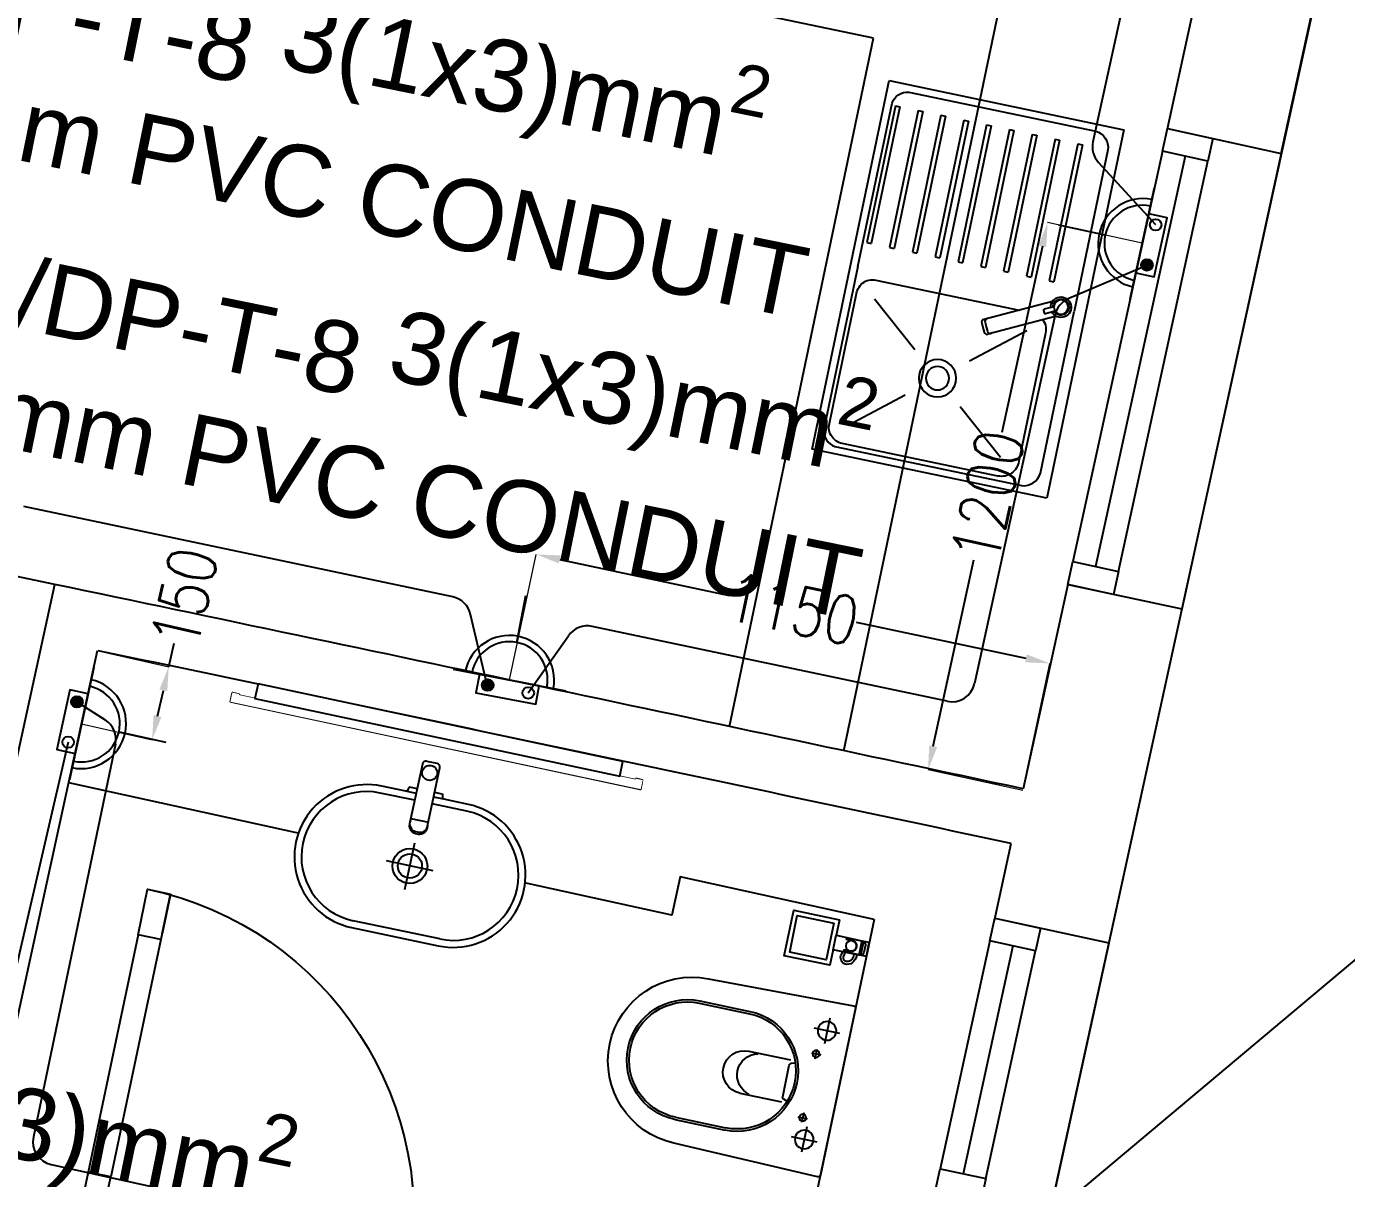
# Model space of a CAD drawing. Extents: x -678889171 to 586587, y -792238163 to 335485.
# Drawn here: x 66468 to 69300, y 28510 to 30981 of the extents above; entities that cross this region are included whole.
import ezdxf
from ezdxf import colors
from ezdxf.entities.mleader import LeaderData, LeaderLine
from ezdxf.math import Vec2, Vec3

# ---------------------------------------------------------------- set-up
doc = ezdxf.new("R2010")
doc.units = 0
doc.header["$MEASUREMENT"] = 0
doc.set_wipeout_variables(frame=1)
for name, pattern in [('XR-A-9TH-FLOOR$0$XR-A-CORE$0$$0$HIDDEN-Z', [3, 2, -1]), ('XR-Ducts$0$XR-A-CORE$0$$0$HIDDEN-Z', [3, 2, -1]), ('XR-Typ27 7th to11Th$0$XR-A-TYP-7-8-9-10$0$XR-A-TYP-2-3-4-6-7-8-9-10$0$HIDDEN', [0.375, 0.25, -0.125])]:
    doc.linetypes.add(name, pattern=pattern)
doc.layers.get('0').update_dxf_attribs({"color": 8})
doc.layers.get('Defpoints').update_dxf_attribs({"color": 252})
for name, color, linetype in [('1', 8, 'Continuous'), ('E-POW-BLOCK', 4, 'Continuous'), ('E-POW-WIR-NO', 4, 'Continuous'), ('E-TEXT', 3, 'Continuous'), ('loop line emped', 1, 'Continuous'), ('XR-A-9TH-FLOOR$0$A-WALL', 252, 'Continuous'), ('XR-A-ST Cat Walk$0$A-FLOR-STRS', 252, 'Continuous'), ('XR-Ducts$0$XR-A-CORE$0$$0$61-EGY-21-AR-1-GR-0A$0$A-FLOR-OPEN', 252, 'Continuous'), ('XR-Typ27 7th to11Th$0$XR-A-CORE$0$$0$61-EGY-21-AR-1-GR-0A$0$A-FLOR-OPEN', 252, 'Continuous'), ('XR-Typ27 7th to11Th$0$XR-A-TYP-7-8-9-10$0$A-EQPM', 252, 'Continuous'), ('XR-Typ27 7th to11Th$0$XR-A-TYP-7-8-9-10$0$A-FURN-SANT', 252, 'Continuous'), ('XR-Typ27 7th to11Th$0$XR-A-TYP-7-8-9-10$0$A-WALL', 252, 'Continuous'), ('XR-Typ27 7th to11Th$0$XR-A-TYP-7-8-9-10$0$I-WIPEOUT', 252, 'Continuous'), ('XR-Typ27 7th to11Th$0$XR-A-TYP-7-8-9-10$0$XR-A-TYP-2-3-4-6-7-8-9-10$0$A-DOOR', 252, 'Continuous'), ('XR-Typ27 7th to11Th$0$XR-A-TYP-7-8-9-10$0$XR-A-TYP-2-3-4-6-7-8-9-10$0$A-FLOR-OVHD', 252, 'XR-Typ27 7th to11Th$0$XR-A-TYP-7-8-9-10$0$XR-A-TYP-2-3-4-6-7-8-9-10$0$HIDDEN'), ('XR-Typ27 7th to11Th$0$XR-A-TYP-7-8-9-10$0$XR-A-TYP-2-4-6-7-8$0$A-GLAZ', 252, 'Continuous')]:
    doc.layers.add(name, color=color, linetype=linetype)
doc.layers.add('XR-A-9TH-FLOOR$0$XR-A-CORE$0$$0$A-DOOR-OVHD', color=252, linetype='XR-A-9TH-FLOOR$0$XR-A-CORE$0$$0$HIDDEN-Z', lineweight=9)
doc.layers.add('XR-Ducts$0$XR-A-CORE$0$$0$A-DOOR-OVHD', color=252, linetype='XR-Ducts$0$XR-A-CORE$0$$0$HIDDEN-Z', lineweight=9)
doc.styles.get("Standard").update_dxf_attribs({"font": 'arial.ttf'})
doc.styles.add('Work$0$E-M.MODUL', font='romans.shx', dxfattribs={"width": 0.8})
doc.dimstyles.new('Work$0$S-DIM', dxfattribs={"dimscale": 500, "dimtxt": 0.2065, "dimasz": 0.104, "dimexe": 0, "dimexo": 0, "dimgap": 0, "dimtad": 0, "dimdec": 0, "dimzin": 0, "dimdsep": 46, "dimtxsty": 'Work$0$E-M.MODUL', "dimcen": 0.25, "dimclrd": 5, "dimclre": 5, "dimclrt": 1, "dimadec": 0, "dimazin": 0, "dimtfac": 1, "dimtdec": 0, "dimtofl": 0, "dimtmove": 0, "dimatfit": 3, "dimfxl": 1, "dimtolj": 1, "dimtzin": 0, "dimlwe": 13, "dimarcsym": 0})

# ---------------------------------------------------------------- blocks, each defined once
blk = doc.blocks.new('SO1 WP')
at = {"layer": 'E-POW-BLOCK'}
h = blk.add_hatch(color=3, dxfattribs=at)
h.dxf.hatch_style = 1
edge = h.paths.add_edge_path()
edge.add_arc((-0.1064295025979398, -0.0481463273482458), 0.03025259035537483, 0, 360)
at = {"layer": 'E-POW-BLOCK', "color": 3}
for p, q in [((1.4210854715202e-14, 0.2000001000000591), (0, 0.4500002250000605)), ((-0.3000001499999954, 7.105427357601002e-14), (0.3000001499999954, 1.598721155460225e-14))]:
    blk.add_line(p, q, dxfattribs=at)
blk.add_lwpolyline([(0.1593095883453804, 4.352074256530614e-14), (-0.1593095883453804, 4.352074256530614e-14), (-0.1593095883453804, -0.09876317676643558), (0.1593095883453804, -0.09876317676643558)], close=True, dxfattribs=at)
for centre in [(-0.1064295025979398, -0.0481463273482458), (0.1096454942411166, -0.0481463273482458)]:
    blk.add_circle(centre, 0.03025259035537483, dxfattribs=at)
for centre, radius, start, end in [((0, -0.002806461197749854), 0.2353418572437975, 0.6832706906615592, 179.3167293093385), ((0, 1.598721155460225e-14), 0.2000001000000002, 0, 180)]:
    blk.add_arc(centre, radius, start, end, dxfattribs=at)
blk = doc.blocks.new('*D3211')
at = {"layer": '1', "color": 5, "lineweight": 13, "transparency": 16777216}
for p, q in [((67503.95368756508, 29579.59174012925), (67561.07969752092, 29848.90864932568)), ((68606.12862080938, 29345.80450264218), (68663.25463076522, 29615.12141183861))]:
    blk.add_line(p, q, dxfattribs=at)
at = {"layer": '1', "color": 5, "lineweight": -2, "transparency": 16777216}
for p, q in [((67611.94794177603, 29838.11875931683), (67975.57288517857, 29760.98865189437)), ((68612.38638651012, 29625.91130184747), (68248.76144310758, 29703.04140926992))]:
    blk.add_line(p, q, dxfattribs=at)
at = {"layer": '1', "color": 5, "transparency": 16777216}
for points in [[(67613.74625677751, 29846.59680002601), (67610.14962677455, 29829.64071860765), (67561.07969752092, 29848.90864932568)], [(68614.18470151159, 29634.38934255665), (68610.58807150864, 29617.43326113829), (68663.25463076522, 29615.12141183861)]]:
    blk.add_solid(points, dxfattribs=at)
at = {"layer": 'Defpoints', "color": 0, "transparency": 16777216}
for p in [(68663.25463076522, 29615.12141183861), (67503.95368756508, 29579.59174012925, 5.343568730559879e-06), (68606.12862080938, 29345.80450264218)]:
    blk.add_point(p, dxfattribs=at)
at = {"layer": '1', "color": 1, "transparency": 16777216, "insert": (68112.16716414307, 29732.01503058215), "char_height": 103.25, "attachment_point": 5, "rotation": 348.02423793092953, "style": 'Work$0$E-M.MODUL'}
blk.add_mtext('\\A1;1150', dxfattribs=at)
blk = doc.blocks.new('160')
at = {"layer": 'E-POW-BLOCK'}
h = blk.add_hatch(color=1, dxfattribs=at)
h.dxf.hatch_style = 1
edge = h.paths.add_edge_path()
edge.add_arc((78016.12619020321, 43941.8623778977), 12.40959850020896, 0, 360)
at = {"layer": 'E-POW-BLOCK', "color": 1}
for p, q in [((77996.37658910743, 43862.45978831869, 1.338264768536465e-07), (77996.37658910545, 44108.57963245566, 1.344306687904589e-07)), ((77914.33664106077, 43985.51971038651, 1.440456293763361e-07), (77811.7867060037, 43985.51971038567, 1.564419500691893e-07))]:
    blk.add_line(p, q, dxfattribs=at)
at = {"layer": 'E-POW-BLOCK', "color": 1, "elevation": 1.293917977576307e-07}
blk.add_lwpolyline([(77996.3765891059, 44050.86842946797), (77996.37658910696, 43920.17099130638), (78036.8891983044, 43920.17099130671), (78036.88919830332, 44050.8684294683)], close=True, dxfattribs=at)
at = {"layer": 'E-POW-BLOCK', "color": 1}
for centre in [(78016.12619020249, 44030.49624115398, 1.318516362437654e-07), (78016.12619020321, 43941.8623778977, 1.316340517344951e-07)]:
    blk.add_circle(centre, 12.40959850020896, dxfattribs=at)
for centre, radius, start, end in [((77997.52779818512, 43985.51971038718, 1.339894137195527e-07), 96.53712043769333, 90.68327069112401, 269.3167293097928), ((77996.37658910645, 43985.51971038718, 1.341285728220513e-07), 82.03994804566189, 90.0000000004675, 270.0000000004654)]:
    blk.add_arc(centre, radius, start, end, dxfattribs=at)
blk = doc.blocks.new('*D3212')
at = {"layer": '1', "color": 5, "lineweight": 13, "transparency": 16777216}
for p, q in [((68861.77915556023, 30516.21900916941), (68658.46892057583, 30560.6275498941)), ((68605.37924602527, 29342.37440615278), (68402.06901104088, 29386.78294687747))]:
    blk.add_line(p, q, dxfattribs=at)
at = {"layer": '1', "color": 5, "lineweight": -2, "transparency": 16777216}
for p, q in [((68647.3723202774, 30509.8253308302), (68560.06618289181, 30110.12223278238)), ((68413.16561133933, 29437.58516594137), (68500.47174872491, 29837.2882639892))]:
    blk.add_line(p, q, dxfattribs=at)
at = {"layer": '1', "color": 5, "transparency": 16777216}
for points in [[(68638.90528376674, 30511.67476421328), (68655.83935678804, 30507.97589744713), (68658.46892057583, 30560.6275498941)], [(68404.69857482867, 29439.43459932445), (68421.63264784997, 29435.7357325583), (68402.06901104088, 29386.78294687747)]]:
    blk.add_solid(points, dxfattribs=at)
at = {"layer": 'Defpoints', "color": 0, "transparency": 16777216}
for p in [(68861.77915556023, 30516.21900916941, 7.909435846927619e-06), (68402.06901104088, 29386.78294687747), (68605.37924602527, 29342.37440615278)]:
    blk.add_point(p, dxfattribs=at)
at = {"layer": '1', "color": 1, "transparency": 16777216, "insert": (68530.26896580835, 29973.70524838578), "char_height": 103.25, "attachment_point": 5, "rotation": 77.67854949310932, "style": 'Work$0$E-M.MODUL'}
blk.add_mtext('\\A1;1200', dxfattribs=at)
blk = doc.blocks.new('*D3213')
at = {"layer": '1', "color": 5, "lineweight": -2, "transparency": 16777216}
for p, q in [((66773.07850421866, 29607.96890286807), (66784.6013410297, 29658.6761432961)), ((66749.02900524218, 29502.13700168142), (66761.55566740764, 29557.26166244003))]:
    blk.add_line(p, q, dxfattribs=at)
at = {"layer": '1', "color": 5, "lineweight": 13, "transparency": 16777216}
for p, q in [((66621.84020066715, 29642.33666330406), (66773.07850421866, 29607.96890286807)), ((66586.26786487963, 29485.79752168938), (66737.50616843114, 29451.42976125338))]:
    blk.add_line(p, q, dxfattribs=at)
at = {"layer": '1', "color": 5, "transparency": 16777216}
for points in [[(66753.10446066964, 29559.18213524187), (66770.00687414565, 29555.34118963819), (66773.07850421866, 29607.96890286807)], [(66740.57779850416, 29504.05747448326), (66757.48021198018, 29500.21652887958), (66737.50616843114, 29451.42976125338)]]:
    blk.add_solid(points, dxfattribs=at)
at = {"layer": 'Defpoints', "color": 0, "transparency": 16777216}
for p in [(66621.84020066715, 29642.33666330406), (66773.07850421866, 29607.96890286807), (66586.26786487963, 29485.79752168938, -1.834261993694487e-09)]:
    blk.add_point(p, dxfattribs=at)
at = {"layer": '1', "color": 1, "transparency": 16777216, "insert": (66806.82712049405, 29756.48260896785), "char_height": 103.25, "attachment_point": 5, "rotation": 77.19738429254082, "style": 'Work$0$E-M.MODUL'}
blk.add_mtext('\\A1;150', dxfattribs=at)
blk = doc.blocks.new('XR-A-ST Cat Walk')
at = {"layer": 'XR-A-ST Cat Walk$0$A-FLOR-STRS'}
blk.add_lwpolyline([(77132.39804614538, 16732.53558346568), (76546.21859427213, 16860.57327401649), (76035.52246984353, 14522.51515796741), (72176.94005018528, 15366.90908106805), (72559.7745124324, 17118.03814081912), (74220.55366888801, 16754.95610998167), (74348.39001790775, 17341.17958997453), (72101.76502749416, 17832.3401159715), (71462.66421533354, 14909.01916488496), (76493.6143836671, 13808.06982973011), (77132.39804500947, 16732.53557826532)], dxfattribs=at)
blk = doc.blocks.new('XR-Ducts')
at = {"layer": 'XR-Ducts$0$XR-A-CORE$0$$0$61-EGY-21-AR-1-GR-0A$0$A-FLOR-OPEN'}
blk.add_line((74360.26328520816, 17338.58383846395), (71462, 14907), dxfattribs=at)
at = {"layer": 'XR-Ducts$0$XR-A-CORE$0$$0$A-DOOR-OVHD'}
blk.add_lwpolyline([(77132.39804500916, 16732.53557826555), (72101.24319256155, 17832.45420030737), (71462.19120926356, 14907.07087589325), (76493.61438366608, 13808.06982972947)], close=True, dxfattribs=at)
blk = doc.blocks.new('XR-Typ27 7th to11Th$0$XR-A-TYP-7-8-9-10$0$A$C68C46826')
at = {"layer": 'XR-Typ27 7th to11Th$0$XR-A-TYP-7-8-9-10$0$A-EQPM'}
for p, q in [((403.6062260043545, -43.05077230702591), (-403.6062260049657, -43.05077230701863)), ((-403.6062260049657, -43.05077230701863), (-403.6062260049657, -556.9492276958699)), ((403.6062260043545, -556.9492276958626), (403.6062260043545, -43.05077230702591)), ((-17.62384661317628, -102.3280688277882), (-85.6617161262111, -238.7566573597069)), ((-61.39377401054662, -118.0507723070186), (-338.6062260049657, -118.0507723070186)), ((11.94070688604552, -117.0464529241945), (-56.0971626269893, -253.4750414579612)), ((53.60622600435454, -133.0507723070186), (53.60622600435454, -123.0507723070259)), ((353.6062260043545, -123.0507723070186), (53.60622600435454, -123.0507723070259)), ((353.6062260043545, -133.0507723070186), (53.60622600435454, -133.0507723070186)), ((353.6062260043545, -133.0507723070186), (353.6062260043545, -123.0507723070186)), ((-378.7301025468187, -155.0217432394129), (-378.9156972247438, -496.63467813241)), ((-338.6062260049657, -158.0507723070186), (-249.7528531479911, -265.0733960676589)), ((-61.39377401054662, -158.0507723070186), (-150.2471468675212, -265.0733960676516)), ((-20.98322752893728, -497.2989603202295), (-20.98322752893728, -183.0650677527738)), ((353.6062260043545, -173.0507723070186), (53.60622600435454, -173.0507723070186)), ((53.60622600434726, -183.0507723070186), (53.60622600435454, -173.0507723070186)), ((353.6062260043545, -183.0507723070186), (53.60622600434726, -183.0507723070186)), ((353.6062260043545, -183.0507723070186), (353.6062260043545, -173.0507723070186)), ((353.6062260043545, -223.0507723070114), (53.60622600434726, -223.0507723070186)), ((53.60622600435454, -233.0507723070186), (53.60622600434726, -223.0507723070186)), ((353.6062260043545, -233.0507723070186), (353.6062260043545, -223.0507723070114)), ((353.6062260043545, -233.0507723070186), (53.60622600435454, -233.0507723070186)), ((353.6062260043545, -273.050772305156), (53.60622600434726, -273.050772305156)), ((53.60622600435454, -283.0507723070259), (53.60622600434726, -273.050772305156)), ((353.6062260043545, -283.0507723070186), (53.60622600435454, -283.0507723070259)), ((353.6062260043545, -283.0507723070186), (353.6062260043545, -273.050772305156)), ((353.6062260043545, -323.0507723070186), (53.60622600434726, -323.0507723070259)), ((53.60622600434726, -333.0507723070186), (53.60622600434726, -323.0507723070259)), ((353.6062260043545, -333.0507723070186), (53.60622600434726, -333.0507723070186)), ((353.6062260043545, -333.0507723070186), (353.6062260043545, -323.0507723070186)), ((-249.8747243660837, -385.0733960676516), (-338.6062260049657, -491.9492276958626)), ((-150.1252756494359, -385.0733960676444), (-61.3937740105539, -491.9492276958626)), ((353.6062260043545, -373.0507723070186), (53.60622600434726, -373.0507723070186)), ((53.60622600434726, -383.0507723070186), (53.60622600434726, -373.0507723070186)), ((353.6062260043545, -383.0507723070259), (53.60622600434726, -383.0507723070186)), ((353.6062260043545, -383.0507723070259), (353.6062260043545, -373.0507723070186)), ((353.6062260043545, -423.0507723070259), (53.60622600434726, -423.0507723070186)), ((53.60622600435454, -433.0507723070186), (53.60622600434726, -423.0507723070186)), ((353.6062260043545, -433.0507723070259), (353.6062260043545, -423.0507723070259)), ((353.6062260043545, -433.0507723070259), (53.60622600435454, -433.0507723070186)), ((353.6062260043473, -473.0507723070259), (53.60622600434726, -473.0507723070186)), ((53.60622600434726, -483.0507723070186), (53.60622600434726, -473.0507723070186)), ((353.6062260043473, -483.0507723070259), (353.6062260043473, -473.0507723070259)), ((353.6062260043473, -483.0507723070259), (53.60622600434726, -483.0507723070186)), ((-338.606226004973, -531.9492276958626), (-61.39377401054662, -531.9492276958699)), ((53.60622600434726, -533.0507723070186), (53.60622600434726, -523.050772305156)), ((353.6062260043545, -523.0507723051633), (53.60622600434726, -523.050772305156)), ((353.6062260043545, -533.0507723070259), (53.60622600434726, -533.0507723070186)), ((353.6062260043545, -533.0507723070259), (353.6062260043545, -523.0507723051633)), ((-403.6062260049657, -556.9492276958699), (403.6062260043545, -556.9492276958626))]:
    blk.add_line(p, q, dxfattribs=at)
for points in [[(-7.763446774333715e-09, -541.1678222767441), (-357.7574364769534, -541.1678222767514, -0.3388925444505206), (-388.3865355926828, -510.5387231498462), (-388.3865355926901, -101.2113087526886, -0.3670985129680105), (-354.4445937353448, -67.26936688977003), (-7.756170816719532e-09, -67.26936688978458)], [(-7.763446774333715e-09, -541.1678222767441), (357.7574364465327, -541.1678222767441, 0.3388925444505206), (388.3865355920643, -510.5387231498389), (388.3865355920643, -101.2113087527032, 0.3670985129680105), (354.4445937198325, -67.26936688977003), (-7.756170816719532e-09, -67.26936688978458)], [(0.9929328930229531, -112.0822295952239), (-8.449084632411541, -131.0482404544528, -0.4142135623730951), (-11.53307395459706, -132.0821697819556), (-15.65099260987336, -130.0321097891356, -0.4142135623730951), (-16.6849219280557, -126.9481204669573), (-7.218167133934912, -107.9324203073556)], [(-56.09716262699658, -253.4750414579685, -0.4142135623730951), (-64.67869811536366, -256.35206219885), (-73.73169674755627, -251.8451275318439), (-82.7846953797416, -247.3381928667077, -0.4142135623730951), (-85.66171612621838, -238.7566573597142)], [(-52.79924001576001, -246.8505636263289, -0.4142135623730951), (-61.38077551902825, -249.7275843672032), (-70.43377415122086, -245.2206497020597), (-79.48677279831463, -240.7137150350609, -0.4142135623730951), (-82.36379352988297, -232.1321795280674)]]:
    blk.add_lwpolyline(points, format="xyb", dxfattribs=at)
for centre, radius in [((3.560748479947506, -96.82703912962461), 15.33181375537158), ((-200.0000000077634, -324.9999999995707), 39.99999999999999), ((-200.0000000077634, -324.9999999995707), 24.99999999999999)]:
    blk.add_circle(centre, radius, dxfattribs=at)
for centre, radius, start, end in [((3.528512336000858, -96.86693589534116), 21.93730460849225, 255.4007657291044, 231.1923608457211), ((3.560748479947506, -96.82703912962461), 17.29358139875371, 258.6167438005344, 227.7640489267712), ((-341.6352550762967, -155.0217432394202), 37.09484746833024, 85.31622206332473, 179.9999999970818), ((-57.61087108434731, -154.2678694013084), 36.41412468300138, 43.24369041784531, 95.9629645611554), ((-343.2916764545516, -496.6346781324028), 35.62402078092809, 179.937743623049, 277.5577269137047), ((-56.04404137314123, -497.2989603202222), 35.06081385736629, 261.2232748808016, 0)]:
    blk.add_arc(centre, radius, start, end, dxfattribs=at)
blk = doc.blocks.new('*U1164')
for points in [[(-29.99999999994179, 1085.007775266126), (-31.99999999994179, 1085.007775266126), (-31.99999999994179, 1098.007775266126), (-49.99999999994179, 1098.007775266126), (-49.99999999994179, 1100.007775266126), (-29.99999999994179, 1100.007775266126)], [(-43.99999999994179, 202.0000000000002), (-49.99999999994179, 202.0000000000002), (-49.99999999994179, 1098.007775266126), (-43.99999999994179, 1098.007775266126)], [(-31.99999999994179, 202.0000000000002), (-31.99999999994226, 1098.007775266126), (-43.99999999994203, 1098.007775266126), (-43.99999999994156, 202.0000000000001)], [(-29.99999999994179, 215.0000000000002), (-31.99999999994179, 215.0000000000002), (-31.99999999994179, 202.0000000000002), (-49.99999999994179, 202.0000000000002), (-49.99999999994179, 200.0000000000002), (-29.99999999994179, 200.0000000000002)]]:
    blk.add_lwpolyline(points, close=True)
blk.add_wipeout([(5.81508174946066e-11, 250.00000000000003), (-31.999999999941792, 250.00000000000003), (-31.999999999941792, 215.0000000000002), (-29.99999999994185, 215.0000000000002), (-29.99999999994185, 200.0000000000002), (-49.99999999994179, 200.0000000000002), (-49.99999999994179, 1100.007775266126), (-29.99999999994185, 1100.007775266126), (-29.99999999994185, 1085.007775266126), (-31.999999999941792, 1085.007775266126), (-31.99999999994219, 1050.0077752661264), (5.81508174946066e-11, 1050.0077752661264)]).dxf.layer = 'XR-Typ27 7th to11Th$0$XR-A-TYP-7-8-9-10$0$I-WIPEOUT'
blk.add_lwpolyline([(5.820766091346741e-11, 250), (-31.99999999994225, 250), (-31.99999999994225, 1050.007775266127), (5.820766091346741e-11, 1050.007775266127)], close=True)
blk = doc.blocks.new('XR-Typ27 7th to11Th$0$XR-A-TYP-7-8-9-10$0$A$C1e9f3e9b')
at = {"layer": 'XR-Typ27 7th to11Th$0$XR-A-TYP-7-8-9-10$0$A-FURN-SANT'}
blk.add_circle((-2.182787284255028e-11, 7.275957614183426e-12), 16.15, dxfattribs=at)
blk.add_wipeout([(358.40149968437447, 96.71163727321323), (359.6922753782821, -93.2913893371188), (340.8991965120359, -178.1620259436092), (295.88074464021076, -223.97787988679465), (219.75862952148242, -250.97650723718832), (151.8216914632204, -246.0676671868193), (102.7106490647321, -216.61461677979918), (71.60699380355076, -181.43458665084216), (49.69496265104594, -94.58216503101545), (48.40418695713747, 95.4208615792977), (66.69588676869996, 174.45642714329722), (103.52916956578075, 216.99972037924942), (175.5586941578459, 249.72533149350272), (242.67711570791937, 248.08905012940556), (282.78446453775456, 229.27182353661362), (329.43995341881697, 184.27410926499613)]).dxf.layer = 'XR-Typ27 7th to11Th$0$XR-A-TYP-7-8-9-10$0$A-FURN-SANT'
for p, q in [((63.40405692780769, 95.4833184677118), (63.9690419404069, 19.57652352371224)), ((343.4016297137059, 96.64918038478936), (344.6924054076153, -93.35384622552374)), ((48.87561210300191, 41.98373925389751), (48.96917196973664, 19.51406663529633)), ((203.8359816920129, 51.82421598847577), (204.2604806434028, -50.12497224489198)), ((103.9495024207863, -18.8773394737218), (103.7886967520826, 19.74232574347843)), ((255.4815013082771, 1.063781195865886), (153.0736370510131, 0.6373723961005453)), ((49.12997763843305, -19.10559858190391), (49.22353750518232, -41.57527120420127)), ((64.12984760911058, -19.04314169348072), (64.69483262171707, -94.51970814260858))]:
    blk.add_line(p, q, dxfattribs=at)
for points in [[(39.13006432464317, -19.14723650750966), (39.19531928086508, -34.81910046381381, 0.3639702342662064), (41.68665486345708, -37.76317583936179), (46.73220192257577, -38.63119582865329, -0.363970234266188), (49.22353750516777, -41.57527120420127), (49.69496265103226, -94.58216503101721, 1), (359.6922753782637, -93.29138933710055), (358.4014996843616, 96.71163727321255, 1), (48.40418695712287, 95.42086157929589), (48.87561210298736, 41.98373925389751, -0.3639702342662106), (46.4088797315635, 39.01901933292538), (41.37073607113416, 38.10901258324884, 0.3639702342662116), (38.90400369972485, 35.14429266227671), (38.96925865593221, 19.47242870969058)], [(108.2844648499013, -18.85928943293402, 0.4653240451807398), (129.4666190125718, -2.520949706115061), (129.4411366021013, 3.59899724128627, 0.4653240451807394), (108.1236591811976, 19.76037578425894)]]:
    blk.add_lwpolyline(points, format="xyb", dxfattribs=at)
blk.add_lwpolyline([(-14.79446821993042, -19.3717690213598), (112.3644294793849, -18.84230115928949, 0.4653240451988988), (133.5465836357253, -2.503961432499636), (133.5211012252548, 3.615985514901695, 0.4653240451988988), (112.2036238106884, 19.77736405789619), (-14.95527388862683, 19.24789619584772, 0.4142135623730951), (-22.99658126458962, 11.13934357003745), (-22.90302084574068, -11.33046164540428, 0.4142135623730951)], format="xyb", close=True, dxfattribs=at)
for centre, radius in [((204.2775691796342, 0.8505767959868535), 37.49999999999999), ((204.0482311676969, 0.8496218717991724), 26)]:
    blk.add_circle(centre, radius, dxfattribs=at)
for centre, start, end in [((203.4028433207422, 96.06624942625058), 0.2385684298419727, 180.238568429842), ((204.6936190146444, -93.93677718405525), 180.238568429842, 0.2385684298419727)]:
    blk.add_arc(centre, 140, start, end, dxfattribs=at)
blk = doc.blocks.new('XR-Typ27 7th to11Th$0$XR-A-TYP-7-8-9-10$0$XREF_3BR$0$YHFH')
at = {"layer": 'XR-Typ27 7th to11Th$0$XR-A-TYP-7-8-9-10$0$A-FURN-SANT'}
for p, q in [((3812.904725766377, 8625.995324063944), (3812.904725766377, 8570.117917724754)), ((3784.966022596789, 8598.056620894342), (3840.843428935979, 8598.056620894342)), ((4093.318152924563, 8605.058062821503), (3983.318152924548, 8605.05806282151)), ((4093.31815292457, 8600.020741005108), (3983.31815292457, 8600.020741005115)), ((3825.904725766391, 8534.181573005997), (3825.904725766391, 8555.194427499511)), ((3836.161295764177, 8545.05662089435), (3815.686777925359, 8545.056620894342)), ((3873.755363586497, 8514.413557714804), (3865.712571836681, 8517.302568221763)), ((3968.296556060784, 8521.089024017667), (3877.065078694803, 8521.08902401766)), ((3877.065078694824, 8440.408196160868), (3877.06507869481, 8509.707929490549)), ((3825.904725766391, 8415.931668782687), (3825.904725766391, 8394.91881428918)), ((3873.75536358649, 8435.702567936605), (3865.712571836681, 8432.813557429654)), ((3968.296556060806, 8429.02710163375), (3877.06507869481, 8429.02710163375)), ((3812.904725766384, 8387.995324063944), (3812.904725766377, 8332.117917724754)), ((3836.161295764177, 8405.056620894342), (3815.686777925352, 8405.05662089435)), ((3784.966022596789, 8360.05662089435), (3840.843428935979, 8360.056620894342)), ((4093.318152924556, 8350.09538463789), (3983.318152924563, 8350.095384637883)), ((4093.318152924563, 8345.058062821496), (3983.318152924563, 8345.058062821496))]:
    blk.add_line(p, q, dxfattribs=at)
blk.add_lwpolyline([(3763.316938493001, 8292.557846203468, 0.4205564397225085), (3768.424772246857, 8287.55881490968), (4084.982381773843, 8295.065756483666, 0.9907966345221424), (4084.982381344103, 8655.050369171782), (3768.331118112867, 8662.558433476297, 0.4142021840473481), (3763.331118116643, 8657.558627717248)], format="xyb", close=True, dxfattribs=at)
for centre, radius in [((3812.904725766362, 8598.05662089435), 19.99999999999999), ((3825.904725766384, 8545.056620894342), 7.499999999999999), ((3825.904725766377, 8405.05662089435), 7.499999999999999), ((3812.904725766362, 8360.05662089435), 19.99999999999999)]:
    blk.add_circle(centre, radius, dxfattribs=at)
for centre, radius, start, end in [((3983.318152924563, 8475.058062821496), 129.9999999999999, 89.99999999958312, 269.9999999995831), ((3983.318152924563, 8475.058062821496), 124.9626781836075, 89.99999999958312, 269.9999999995831), ((4093.31815292457, 8475.058062821496), 129.9999999999999, 269.9999999995831, 89.99999999958312), ((4093.31815292457, 8475.058062821496), 124.9626781836075, 269.9999999995831, 89.99999999958312), ((3872.065078694788, 8509.707929490549), 4.999999999999998, 0, 70.24146117172594), ((3937.121731793326, 8475.058062825708), 46.03096119195254, 284.2033058494462, 75.79669414974553), ((3968.296556060792, 8475.058062825716), 46.03096119195254, 269.9999999995831, 89.99999999958312), ((3872.065078694795, 8440.408196160868), 4.999999999999998, 289.7585388288073, 0)]:
    blk.add_arc(centre, radius, start, end, dxfattribs=at)
blk = doc.blocks.new('XR-Typ27 7th to11Th$0$XR-A-TYP-7-8-9-10$0$Main builing-00$0$210915_PA_Layout$0$Xref_Tower B_01-09F|Gutter1')
blk.add_wipeout([(1.612962148075257e-19, 5.440092820663267e-15), (1.386581495713818e-19, -0.0999999999999942), (0.09999999999999942, -0.0999999999999942), (0.09999999999999942, 5.440092820663267e-15)]).dxf.layer = 'XR-Typ27 7th to11Th$0$XR-A-TYP-7-8-9-10$0$A-FURN-SANT'
at = {"layer": 'XR-Typ27 7th to11Th$0$XR-A-TYP-7-8-9-10$0$A-FURN-SANT'}
for points in [[(-1.4210854715202e-14, 7.105427357601002e-15), (0.0999999999999801, 7.105427357601002e-15), (0.0999999999999801, -0.1000000000000014), (-1.4210854715202e-14, -0.1000000000000014)], [(0.009999999999976694, -0.0099999999999838), (0.08999999999997499, -0.009999999999976694), (0.08999999999997499, -0.09000000000000341), (0.009999999999976694, -0.09000000000001052)]]:
    blk.add_lwpolyline(points, close=True, dxfattribs=at)
blk = doc.blocks.new('XR-Typ27 7th to11Th$0$XR-A-TYP-7-8-9-10$0$Main builing-00$0$210915_PA_Layout$0$A$C42064D30')
blk.add_wipeout([(15.733731434190066, -72.898695704891), (15.733731434190066, -16.176711074796515), (14.843610379735473, -15.638962026327306), (14.843610379735473, -7.247535904753022e-12), (-14.999999999998966, -7.247535904753022e-12), (-14.843610379732931, -15.638962026325245), (-15.733731434191665, -16.176711074796515), (-15.733731434191665, -20.898287910713222), (-19.52553143603798, -20.988592535002397), (-24.67031640907088, -21.75775315314229), (-29.653033368216533, -23.41747057954437), (-34.11116686997455, -26.177719564103796), (-37.54218947559791, -29.892542554931666), (-40.13440322999352, -34.81414988686387), (-40.84719156922074, -39.28245073442682), (-40.393537158670426, -43.42693160116353), (-38.838247771255844, -47.11814747230521), (-36.375746725807936, -50.0970008744183), (-33.00603402231014, -52.1692413077908), (-28.534589178901474, -53.65868875323963), (-23.93352878960827, -53.52916076090271), (-19.13814224458457, -52.68731178832178), (-15.733731434191665, -51.74716434838046), (-15.733731434191665, -45.48286272738853), (-19.526891719125302, -46.53531299560525), (-24.9703559935137, -47.57145395668275), (-28.858628043583824, -47.57145395668275), (-31.12670577021735, -46.53531299560525), (-33.39478349685501, -44.52783655840173), (-34.62603401958725, -41.54894166750407), (-34.62603401958725, -37.98729527747456), (-33.78363013447964, -35.2674563712352), (-32.22834074708162, -32.482853468835145), (-29.830647474559406, -30.475377031637834), (-26.072088133453573, -28.46790059443431), (-21.92468215471068, -27.366995637188865), (-17.58285285716999, -26.784161160488907), (-15.733731434191665, -26.89877608264517), (-15.733731434191665, -20.898287910713222), (-15.733731434191665, -72.898695704891)]).dxf.layer = 'XR-Typ27 7th to11Th$0$XR-A-TYP-7-8-9-10$0$A-FURN-SANT'
at = {"layer": 'XR-Typ27 7th to11Th$0$XR-A-TYP-7-8-9-10$0$A-FURN-SANT'}
for points in [[(-11.5, -50), (-14.5, -50), (-15, 0), (15, -7.275957614183426e-12), (14.5, -50), (11.5, -50)], [(-14.84361037973576, -15.6389620263144), (-15, 0), (15, -7.275957614183426e-12), (14.84361037973576, -15.63896202632168)], [(15.73373143418576, -16.17671107478964), (-15.73373143419303, -16.17671107478236)], [(-13.48002245897078, -14.81517732509383), (13.48002245897078, -14.8151773251011)], [(-12.37143378004839, -11.78954677022557), (12.37143378004112, -11.78954677022557)], [(-11.5, -36.39478649108787), (-11.5, -50)], [(11.5, -36.39478649109515), (11.5, -50)]]:
    blk.add_lwpolyline(points, dxfattribs=at)
for points in [[(-15.57976181172853, -20.89828791070613, 0.1279762111979393), (-30.69855723439832, -24.01378151882818, 0.2508315845089495), (-40.63757921411161, -37.8922033043491, 0.4874549914830265), (-25.17705356776423, -53.60950098127796, 0.04063455415755451), (-15.73373143419303, -51.74716434836591, 0.04063455415755451)], [(-15.73373143419303, -26.89877608263487, 0.1295661006223618), (-28.04674823925598, -29.39596593161696, 0.2508315845089706), (-34.68817677248444, -38.66977039956691, 0.4874549914829757), (-25.85652653151192, -47.64809875599167, 0.04865471333944568), (-15.73373143419303, -45.48286272738915, 0.04442069291915529)]]:
    blk.add_lwpolyline(points, format="xyb", dxfattribs=at)
blk.add_lwpolyline([(-15.73373143419303, -72.89869570488372), (15.73373143418576, -72.89869570488372), (15.73373143418576, -16.17671107478964), (13.48002245897078, -14.8151773251011), (12.37143378004112, -11.78954677022557), (12.94691208814038, -11.18102189562342), (12.94691208814038, -9.340956844011089), (10.9179794548545, -7.564353653237049), (8.159889159454906, -6.898122888473154), (-8.159889159462182, -6.898122888465878), (-10.91797945486178, -7.564353653244325), (-12.94691208814038, -9.340956844011089), (-12.94691208814038, -11.18102189561614), (-12.37143378004839, -11.78954677022557), (-13.48002245897078, -14.81517732509383), (-15.73373143419303, -16.17671107478236)], close=True, dxfattribs=at)
blk.add_circle((0, -36.39478649108787), 11.5, dxfattribs=at)
blk.add_arc((0, -36.39478649108787), 11.5, 0, 180, dxfattribs=at)
blk = doc.blocks.new('*U1167')
for p, q in [((0, -19.99999999990781), (-3.763034328585491e-11, -139.9999999998396)), ((49.99999999999091, -19.99999999992539), (0, -19.99999999990781)), ((49.99999999996624, -89.9999999998731), (49.99999999999091, -19.99999999992539)), ((749.9999999996706, -90.0000000001192), (749.9999999996862, -20.0000000001715)), ((749.9999999996862, -20.0000000001715), (799.9999999996726, -20.00000000018908)), ((799.9999999996726, -20.00000000018908), (799.999999999635, -140.0000000001208)), ((39.99999999994873, -139.9999999998537), (39.99999999996624, -89.99999999986957)), ((39.99999999996624, -89.99999999986957), (49.99999999996624, -89.9999999998731)), ((759.9999999996661, -90.00000000012272), (749.9999999996706, -90.0000000001192)), ((759.9999999996486, -140.0000000001068), (759.9999999996661, -90.00000000012272)), ((39.99999999994873, -139.9999999998537), (-3.763034328585491e-11, -139.9999999998396)), ((759.9999999996486, -140.0000000001068), (799.999999999635, -140.0000000001208)), ((39.99999999973522, -759.9999999995945), (39.99999999990905, -239.9999999998196)), ((89.99999999971703, -759.999999999612), (89.99999999989086, -239.9999999998371))]:
    blk.add_line(p, q)
for points in [[(89.99999999989086, -239.9999999998371), (39.99999999990905, -239.9999999998196), (39.99999999994418, -139.9999999998537), (89.99999999992599, -139.9999999998712), (89.99999999989541, -226.9999999998399)], [(89.99999999970794, -759.999999999612), (39.99999999972613, -759.9999999995945), (39.999999999691, -859.9999999995581), (89.99999999967281, -859.9999999995756), (89.99999999970339, -772.9999999996047), (89.99999999967281, -859.9999999995756)]]:
    blk.add_lwpolyline(points, close=True)
blk.add_arc((39.99999999994418, -139.9999999998537), 719.9999999997044, 269.9999999999804, 359.99999999998)
at = {"layer": 'XR-Typ27 7th to11Th$0$XR-A-TYP-7-8-9-10$0$XR-A-TYP-2-3-4-6-7-8-9-10$0$A-FLOR-OVHD'}
for p, q in [((749.9999999996953, -20.0000000001715), (49.99999999999091, -19.99999999992539)), ((759.9999999996486, -140.0000000001068), (39.99999999994418, -139.9999999998537))]:
    blk.add_line(p, q, dxfattribs=at)
blk = doc.blocks.new('*U1169')
at = {"layer": 'XR-Typ27 7th to11Th$0$XR-A-TYP-7-8-9-10$0$XR-A-TYP-2-4-6-7-8$0$A-GLAZ'}
for p, q in [((80476.05428616064, 59997.1206152086), (79575.17264459116, 59997.11541187624)), ((79575.17264336298, 59947.11541187624), (80476.05428493246, 59947.1206152086)), ((79575.17264213468, 59897.11540542316), (80476.05428370416, 59897.12060875558))]:
    blk.add_line(p, q, dxfattribs=at)
blk.add_lwpolyline([(79525.17264213468, 60147.1154066514), (80526.05428370416, 60147.1154066514)], dxfattribs=at)
for points in [[(79525.17264459116, 59997.11541310448), (79575.17264459116, 59997.11541187624), (79575.17264213468, 59897.11540542316), (79525.17264213468, 59897.1154066514)], [(80476.05428616064, 59997.1206152086), (80526.05428616064, 59997.12061398036), (80526.05428370416, 59897.12060752734), (80476.05428370416, 59897.12060875558)]]:
    blk.add_lwpolyline(points, close=True, dxfattribs=at)
blk = doc.blocks.new('*U1170')
at = {"layer": 'XR-Typ27 7th to11Th$0$XR-A-TYP-7-8-9-10$0$XR-A-TYP-2-4-6-7-8$0$A-GLAZ'}
for p, q in [((80075.18449532222, 59997.1206152086), (79575.17264459116, 59997.11541187624)), ((79575.17264336298, 59947.11541187624), (80075.18449409404, 59947.1206152086)), ((79575.17264213468, 59897.11540542316), (80075.18449286574, 59897.12060875558))]:
    blk.add_line(p, q, dxfattribs=at)
blk.add_lwpolyline([(79525.17264213468, 60147.1154066514), (80125.18449286574, 60147.1154066514)], dxfattribs=at)
for points in [[(79525.17264459116, 59997.11541310448), (79575.17264459116, 59997.11541187624), (79575.17264213468, 59897.11540542316), (79525.17264213468, 59897.1154066514)], [(80075.18449532222, 59997.1206152086), (80125.18449532222, 59997.12061398036), (80125.18449286574, 59897.12060752734), (80075.18449286574, 59897.12060875558)]]:
    blk.add_lwpolyline(points, close=True, dxfattribs=at)
blk = doc.blocks.new('XR-Typ27 7th to11Th')
at = {"layer": 'XR-Typ27 7th to11Th$0$XR-A-CORE$0$$0$61-EGY-21-AR-1-GR-0A$0$A-FLOR-OPEN'}
blk.add_line((74360.26328520816, 17338.58383846395), (71462, 14907), dxfattribs=at)
at = {"layer": 'XR-Typ27 7th to11Th$0$XR-A-TYP-7-8-9-10$0$A-EQPM'}
for p, q in [((71085.33043502395, 17434.05172794544), (68012.12547128758, 18076.43846694265)), ((70776.7246537529, 15957.66879339034), (71085.33043502395, 17434.05172794544)), ((69329.10117752562, 16262.30671861849), (68582.02876713814, 16418.46597749206))]:
    blk.add_line(p, q, dxfattribs=at)
blk.add_lwpolyline([(71022.03520461789, 15905.67895395274), (71381.92442894056, 17627.40401993161), (68629.01116618418, 18202.84073647723)], dxfattribs=at)
at = {"layer": 'XR-Typ27 7th to11Th$0$XR-A-TYP-7-8-9-10$0$A-FURN-SANT'}
blk.add_line((71086.6993874157, 15543.91425244), (70885.0971378535, 14583.93116316614), dxfattribs=at)
blk.add_lwpolyline([(71086.6993874157, 15543.91425244), (70671.01126971257, 15635.34983164695), (70653.06315456155, 15552.86389891227), (69358.99094923623, 15836.81304102282)], dxfattribs=at)
at = {"layer": 'XR-Typ27 7th to11Th$0$XR-A-TYP-7-8-9-10$0$A-WALL'}
for p, q in [((71855.96342943374, 17881.12275274831), (71715.71375339519, 17239.03467404719)), ((71960.20254405192, 17186.81804815379), (72100.43501281372, 17828.82735719008)), ((71715.96156627395, 17240.1692058497), (71960.20259459909, 17186.81828482561)), ((69201.06105532392, 15676.11615915736, -8.090632589753677e-07), (69329.10117752562, 16262.30671861849)), ((71502.37726779393, 16262.34212098212), (71406.56326985864, 15823.68851703289)), ((71502.37726779406, 16262.3421209821), (71746.86348138237, 16210.12630570325)), ((71746.8661103478, 16210.12574422545), (71590.2785518362, 15493.41531394211)), ((69165.08994145393, 14949.09957841852), (69420.95780012217, 16120.50835749289)), ((71344.88302589572, 15541.30533827207), (71381.01515036919, 15706.72111663224))]:
    blk.add_line(p, q, dxfattribs=at)
blk.add_lwpolyline([(71346.03974336153, 15546.60140778335), (71590.31694538548, 15493.40695326049)], dxfattribs=at)
for centre, radius, start, end in [((-55220.84455978693, -579158.0990376084), 608307.6233032094, 77.98524746342275, 78.18523513774409), ((-55220.84454764883, -579158.0989802814), 608187.6232446114, 77.98530790630598, 78.17390278594061)]:
    blk.add_arc(centre, radius, start, end, dxfattribs=at)
at = {"layer": 'XR-Typ27 7th to11Th$0$XR-A-TYP-7-8-9-10$0$A-EQPM', "xscale": -1, "rotation": 258.1935553142245}
blk.add_blockref('XR-Typ27 7th to11Th$0$XR-A-TYP-7-8-9-10$0$A$C68C46826', (71581.81434981315, 16833.81945479532), dxfattribs=at)
at = {"layer": 'XR-Typ27 7th to11Th$0$XR-A-TYP-7-8-9-10$0$A-FURN-SANT', "xscale": -1, "rotation": 348.1431397248417}
blk.add_blockref('XR-Typ27 7th to11Th$0$XR-A-TYP-7-8-9-10$0$XREF_3BR$0$YHFH', (72950.77299364396, 6106.712801854679, 4.468300803146807e-09), dxfattribs=at)
at = {"layer": 'XR-Typ27 7th to11Th$0$XR-A-TYP-7-8-9-10$0$XR-A-TYP-2-4-6-7-8$0$A-GLAZ', "rotation": 257.6782517691911}
for name, p in [('*U1169', (30169.36778215355, 107715.5695240375)), ('*U1170', (29799.4433228602, 106022.0023018504, 1.900622748672934e-07))]:
    blk.add_blockref(name, p, dxfattribs=at)
at = {"layer": 'XR-Typ27 7th to11Th$0$XR-A-TYP-7-8-9-10$0$A-FURN-SANT', "xscale": -1, "rotation": 257.9680361977541}
blk.add_blockref('*U1164', (69520.67567328962, 16101.31969316397), dxfattribs=at)
at = {"layer": 'XR-Typ27 7th to11Th$0$XR-A-TYP-7-8-9-10$0$A-FURN-SANT', "xscale": 1000.000000000001, "yscale": 1000.000000000001, "zscale": 1000.000000000001, "rotation": 258.1453655627876}
blk.add_blockref('XR-Typ27 7th to11Th$0$XR-A-TYP-7-8-9-10$0$Main builing-00$0$210915_PA_Layout$0$Xref_Tower B_01-09F|Gutter1', (71012.22134776543, 15543.34413496355, 3.604834099626975e-09), dxfattribs=at)
at = {"layer": 'XR-Typ27 7th to11Th$0$XR-A-TYP-7-8-9-10$0$A-FURN-SANT', "rotation": 257.7294677678875}
blk.add_blockref('XR-Typ27 7th to11Th$0$XR-A-TYP-7-8-9-10$0$A$C1e9f3e9b', (70133.40236986369, 15858.1320588669), dxfattribs=at)
at = {"layer": 'XR-Typ27 7th to11Th$0$XR-A-TYP-7-8-9-10$0$A-FURN-SANT', "xscale": -1, "rotation": 258.1453655627876}
blk.add_blockref('XR-Typ27 7th to11Th$0$XR-A-TYP-7-8-9-10$0$Main builing-00$0$210915_PA_Layout$0$A$C42064D30', (71073.29378825398, 15479.4350053479, 3.604834601829421e-09), dxfattribs=at)
at = {"layer": 'XR-Typ27 7th to11Th$0$XR-A-TYP-7-8-9-10$0$XR-A-TYP-2-3-4-6-7-8-9-10$0$A-DOOR', "extrusion": (4.3418884833284e-12, 2.060614683754157e-11, -1), "zscale": -0.9999999999999996, "rotation": 191.8986482674666}
blk.add_blockref('*U1167', (-69311.79111513296, 14775.41273271822, 6.058295642574932e-07), dxfattribs=at)

msp = doc.modelspace()

# ---------------------------------------------------------------- block references
at = {"layer": 'XR-A-9TH-FLOOR$0$A-WALL'}
msp.add_blockref('XR-A-ST Cat Walk', (-2800.434649049275, 13522.11598560929), dxfattribs=at)

# ---------------------------------------------------------------- next in the draw order: block references
msp.add_blockref('XR-Ducts', (-2800.434649049275, 13522.11598560929), dxfattribs=at)

# ---------------------------------------------------------------- next in the draw order: linework, layer by layer
at = {"layer": 'XR-A-9TH-FLOOR$0$XR-A-CORE$0$$0$A-DOOR-OVHD'}
msp.add_lwpolyline([(74331.96339595989, 30254.65156387484), (69300.80854351228, 31354.57018591666), (68661.75656021429, 28429.18686150253), (73693.1797346168, 27330.18581533876)], close=True, dxfattribs=at)

# ---------------------------------------------------------------- next in the draw order: block references
at = {"layer": 'XR-A-9TH-FLOOR$0$A-WALL'}
msp.add_blockref('XR-Typ27 7th to11Th', (-2800.434649049275, 13522.11598560929), dxfattribs=at)

# ---------------------------------------------------------------- next in the draw order: linework, layer by layer
at = {"layer": '1', "color": 4}
for p, q in [((68865.97519878994, 31238.34656171773), (68755.81409841185, 30734.00935904188)), ((68890.46388568604, 30555.65941919617, 7.91136821087085e-06), (68767.79413808943, 30689.56482237426, 1.947725786452179e-06)), ((68871.40637494644, 30468.41048701894, 7.91136821087779e-06), (68704.07531624762, 30397.8488917669, 1.947713318802002e-06)), ((68674.65476244144, 30362.44741627006), (68502.02016564293, 29572.09538333262)), ((67382.38273907438, 29757.60301381825, 5.150039587495381e-09), (66462.48425043703, 29951.70352000786, 9.61742672609886e-09)), ((67456.0397946222, 29568.76612576726, 5.343568730560577e-06), (67420.75268804442, 29720.03870254636, 1.239944452444738e-06)), ((68442.84906661717, 29533.84239945091), (67681.70395197792, 29694.44561150103, 3.696418614338587e-09)), ((67544.3476058773, 29551.64059656303, 5.343568730561445e-06), (67630.46400213186, 29674.25934320573, 1.531318208970386e-06)), ((66576.28948809902, 29532.66372934909, -1.844314206053629e-09), (66636.77675734737, 29493.93059134496)), ((66658.75605740285, 29441.59476722151), (66482.72675995048, 28599.34943678062)), ((66520.99944788901, 28540.27216621316), (68509.36096104377, 28105.95938683326, -8.973888703856826e-09))]:
    msp.add_line(p, q, dxfattribs=at)
at = {"layer": '1', "color": 4, "extrusion": (-4.557074012252674e-08, 9.953901576774462e-09, 0.999999999999999)}
msp.add_arc((68804.66238597322, 30723.33955106265, -0.002826370642003889), 50, 167.678549493205, 222.4925684807922, dxfattribs=at)
at = {"layer": '1', "color": 4, "extrusion": (-4.557072621593515e-08, 9.953898539192463e-09, 0.9999999999999989)}
msp.add_arc((68723.50305000294, 30351.77760829083, -0.00282732916916996), 50, 112.8645969171823, 167.678549493205, dxfattribs=at)
at = {"layer": '1', "color": 4, "extrusion": (6.025352753805266e-09, 2.853287512389708e-08, 0.9999999999999996)}
msp.add_arc((67372.05992761019, 29708.68022195722, 0.00125547191530212), 50, 13.13049201701843, 78.08524137856037, dxfattribs=at)
at = {"layer": '1', "color": 4, "extrusion": (6.562862874581167e-09, 3.108029118909027e-08, 0.9999999999999996)}
msp.add_arc((67671.38114051372, 29645.52281964001, 0.001367665400806676), 50, 78.08524137856037, 144.9192408774431, dxfattribs=at)
at = {"layer": '1', "color": 4}
for centre, start, end in [((68453.17187808137, 29582.7651913119), 258.0852413785603, 347.6785494932049), ((66609.81356148506, 29451.82375022752, -5.021300947650041e-06), 348.1951061355465, 57.36645544792991), ((66531.66925586827, 28589.1204537746), 168.1951061355465, 257.6785494932576)]:
    msp.add_arc(centre, 50, start, end, dxfattribs=at)
at = {"layer": 'loop line emped', "color": 3}
msp.add_line((66557.37536207089, 29446.07148054861, -1.844314065973862e-09), (66305.52102563009, 28359.25913058125, -3.875042099321441e-07), dxfattribs=at)

# ---------------------------------------------------------------- next in the draw order: block references
at = {"layer": 'E-POW-BLOCK'}
for p, xscale, yscale, zscale, rotation in [((67503.95368756508, 29579.59174012922, 5.343568736377756e-06), 410.1995351285416, 410.1995351285416, 410.1995351285416, 349.0248664474275), ((66586.2678648796, 29485.79752168939, -1.390601812310308e-07), 410.1995351285418, 410.1995351285418, 410.1995351285418, 257.6785494930937)]:
    msp.add_blockref('SO1 WP', p, dxfattribs=dict(at, xscale=xscale, yscale=yscale, zscale=zscale, rotation=rotation))
at = {"layer": 'E-POW-WIR-NO', "xscale": 0.9928095594139109, "yscale": 0.9928095594139109, "zscale": 0.9928095594139109, "rotation": 347.6785826989849}
msp.add_blockref('160', (-16108.93334653953, 4377.262177916322, 1.355060121379188e-05), dxfattribs=at)

# ---------------------------------------------------------------- next in the draw order: dimensions: what is measured, and where the dimension line sits
at = {"layer": '1', "color": 2}
for p1, p2, distance, text, picture, middle in [((68861.77915556022, 30516.2190091694, 7.909435846927619e-06), (68605.37924602526, 29342.37440615277), -208.10374849747998, '1200', '*D3212', (68530.26896580835, 29973.70524838578)), ((66586.26786487963, 29485.79752168939, -1.390601812199123e-07), (66621.84020066715, 29642.33666330406, -1.372259192270852e-07), -155.09405990728308, '150', '*D3213', (66806.82712049405, 29756.48260896785, -1.372259192262178e-07)), ((67503.95368756508, 29579.59174012924, 5.343568730559879e-06), (68606.12862080938, 29345.80450264218), 275.30887852118605, '1150', '*D3211', (68112.16716414307, 29732.01503058215))]:
    dim = msp.add_aligned_dim(p1=p1, p2=p2, distance=distance, text=text, dimstyle='Work$0$S-DIM', dxfattribs=at)
    dim.commit()
    dim.dimension.update_dxf_attribs({"geometry": picture, "text_midpoint": middle})

# ---------------------------------------------------------------- next in the draw order: leaders
at = {"layer": 'E-TEXT', "color": 30}
ml = msp.add_multileader_mtext('Standard', dxfattribs=at)
ml.set_content('\\C30;CT7/DP-T-8 {\\A1;3(1x3)mm\\H0.7x;\\S2^ ;\\H1.42857x; \\P∅ 25 mm PVC CONDUIT}', color=3)
ml.set_leader_properties(color=30)
ml.build(insert=Vec2(0, 0))
ml.multileader.update_dxf_attribs({"text_right_attachment_type": 6, "dogleg_length": 0.2763936738358556, "arrow_head_size": 153.5520410199195, "scale": 2})
ctx = ml.context
ctx.base_point, ctx.scale, ctx.char_height, ctx.arrow_head_size, ctx.landing_gap_size, ctx.plane_origin, ctx.plane_x_axis, ctx.plane_y_axis = Vec3(65837.11211666524, 31262.07071377846, -1.450557668689145e-06), 2, 153.5520410199195, 153.5520410199195, 3.071040820398391, Vec3(63073.89270986718, 41996.9391651026, 4.561070665106695e-05), Vec3(0.9799151539646329, -0.1994148716381752, 1.067544118916412e-11), Vec3(0.1994148716381752, 0.9799151539646329, 4.726316308033554e-09)
ctx.right_attachment = 6
notes = []
notes.append((ctx, [(0, (1, 1, 0), (65836.57043196633, 31262.18094779644, -1.450563569937965e-06), (0.9799151539646329, -0.1994148716381752, 1.067544118916411e-11), 0.5527873476717117, [(1, [(65266.09411755358, 31883.73725351546, 8.831418388758486e-07)], 0, [])])]))
ctx.mtext.insert, ctx.mtext.text_direction, ctx.mtext.rotation, ctx.mtext.width, ctx.mtext.defined_height, ctx.mtext.flow_direction, ctx.mtext.extrusion = Vec3(65856.04792666013, 31339.72011985831, -1.073053322418861e-06), Vec3(0.9799151539646329, -0.1994148716381752, 1.067544118916329e-11), 6.082424544163219, 3432.764865745392, 480.8903686127867, 5, Vec3(-9.529587864844292e-10, -4.629260130937769e-09, 1)
ml = msp.add_multileader_mtext('Standard', dxfattribs=at)
ml.set_content('\\C30;CT12/DP-T-8 {\\A1;3(1x3)mm\\H0.7x;\\S2^ ;\\H1.42857x; \\P∅ 25 mm PVC CONDUIT}', color=3)
ml.set_leader_properties(color=30)
ml.build(insert=Vec2(0, 0))
ml.multileader.update_dxf_attribs({"text_right_attachment_type": 6, "dogleg_length": 0.2763936738358556, "arrow_head_size": 153.5520410199195, "scale": 2})
ctx = ml.context
ctx.base_point, ctx.scale, ctx.char_height, ctx.arrow_head_size, ctx.landing_gap_size, ctx.plane_origin, ctx.plane_x_axis, ctx.plane_y_axis = Vec3(65951.35801605567, 30616.42269940066, -8.243232594012062e-07), 2, 153.5520410199195, 153.5520410199195, 3.071040820398391, Vec3(61208.05259601501, 41623.6253724725, 4.561070665106695e-05), Vec3(0.9799151539646329, -0.1994148716381752, 1.067544118916412e-11), Vec3(0.1994148716381752, 0.9799151539646329, 4.726316308033554e-09)
ctx.right_attachment = 6
notes.append((ctx, [(0, (1, 1, 0), (65950.81633135676, 30616.53293341864, -8.243291606500264e-07), (0.9799151539646329, -0.1994148716381752, 1.067544118916411e-11), 0.5527873476717117, [(1, [(64352.67606385797, 30975.39922274742, -6.860055651536765e-07)], 0, [])])]))
ctx.mtext.insert, ctx.mtext.text_direction, ctx.mtext.rotation, ctx.mtext.width, ctx.mtext.defined_height, ctx.mtext.flow_direction, ctx.mtext.extrusion = Vec3(65970.29382605056, 30694.07210548051, -4.46818913130922e-07), Vec3(0.9799151539646329, -0.1994148716381752, 1.067544118916329e-11), 6.082424544163219, 2599.617178375238, 796.6454807812977, 5, Vec3(-9.529587864844292e-10, -4.629260130937769e-09, 1)
ml = msp.add_multileader_mtext('Standard', dxfattribs=at)
ml.set_content('\\C30;CT6/DP-T-8 {\\A1;3(1x3)mm\\H0.7x;\\S2^ ;\\H1.42857x; \\P∅ 25 mm PVC CONDUIT}', color=3)
ml.set_leader_properties(color=30)
ml.build(insert=Vec2(0, 0))
ml.multileader.update_dxf_attribs({"text_right_attachment_type": 6, "dogleg_length": 0.2763936738358556, "arrow_head_size": 153.5520410199195, "scale": 2})
ctx = ml.context
ctx.base_point, ctx.scale, ctx.char_height, ctx.arrow_head_size, ctx.landing_gap_size, ctx.plane_origin, ctx.plane_x_axis, ctx.plane_y_axis = Vec3(64824.18791546408, 29012.31283485918, -5.239763369474033e-06), 2, 153.5520410199195, 153.5520410199195, 3.071040820398391, Vec3(62831.15180910108, 40407.1685565061, 4.561070665106695e-05), Vec3(0.9799151539646329, -0.1994148716381752, 1.067544118916412e-11), Vec3(0.1994148716381752, 0.9799151539646329, 4.726316308033554e-09)
ctx.right_attachment = 6
notes.append((ctx, [(0, (1, 1, 0), (64823.64623076518, 29012.42306887716, -5.239769270722854e-06), (0.9799151539646329, -0.1994148716381752, 1.067544118916411e-11), 0.5527873476717117, [(1, [(64942.87419271469, 29652.09374495037, -2.164947979196028e-06)], 0, [])])]))
ctx.mtext.insert, ctx.mtext.text_direction, ctx.mtext.rotation, ctx.mtext.width, ctx.mtext.defined_height, ctx.mtext.flow_direction, ctx.mtext.extrusion = Vec3(64843.12372545898, 29089.96224093903, -4.862259023203749e-06), Vec3(0.9799151539646329, -0.1994148716381752, 1.067544118916329e-11), 6.082424544163219, 2517.586958115766, 582.9320752441894, 5, Vec3(-9.529587864844292e-10, -4.629260130937769e-09, 1)
for ctx, leaders in notes:
    for number, flags, end, landing, length, lines in leaders:
        leader = LeaderData()
        leader.index, (leader.has_last_leader_line, leader.has_dogleg_vector, leader.attachment_direction) = number, flags
        leader.last_leader_point, leader.dogleg_vector, leader.dogleg_length = Vec3(end), Vec3(landing), length
        for number, points, colour, breaks in lines:
            line = LeaderLine()
            line.index, line.vertices, line.color, line.breaks = number, Vec3.list(points), colors.encode_raw_color(colour), breaks
            leader.lines.append(line)
        ctx.leaders.append(leader)

doc.saveas('drawing.dxf')
